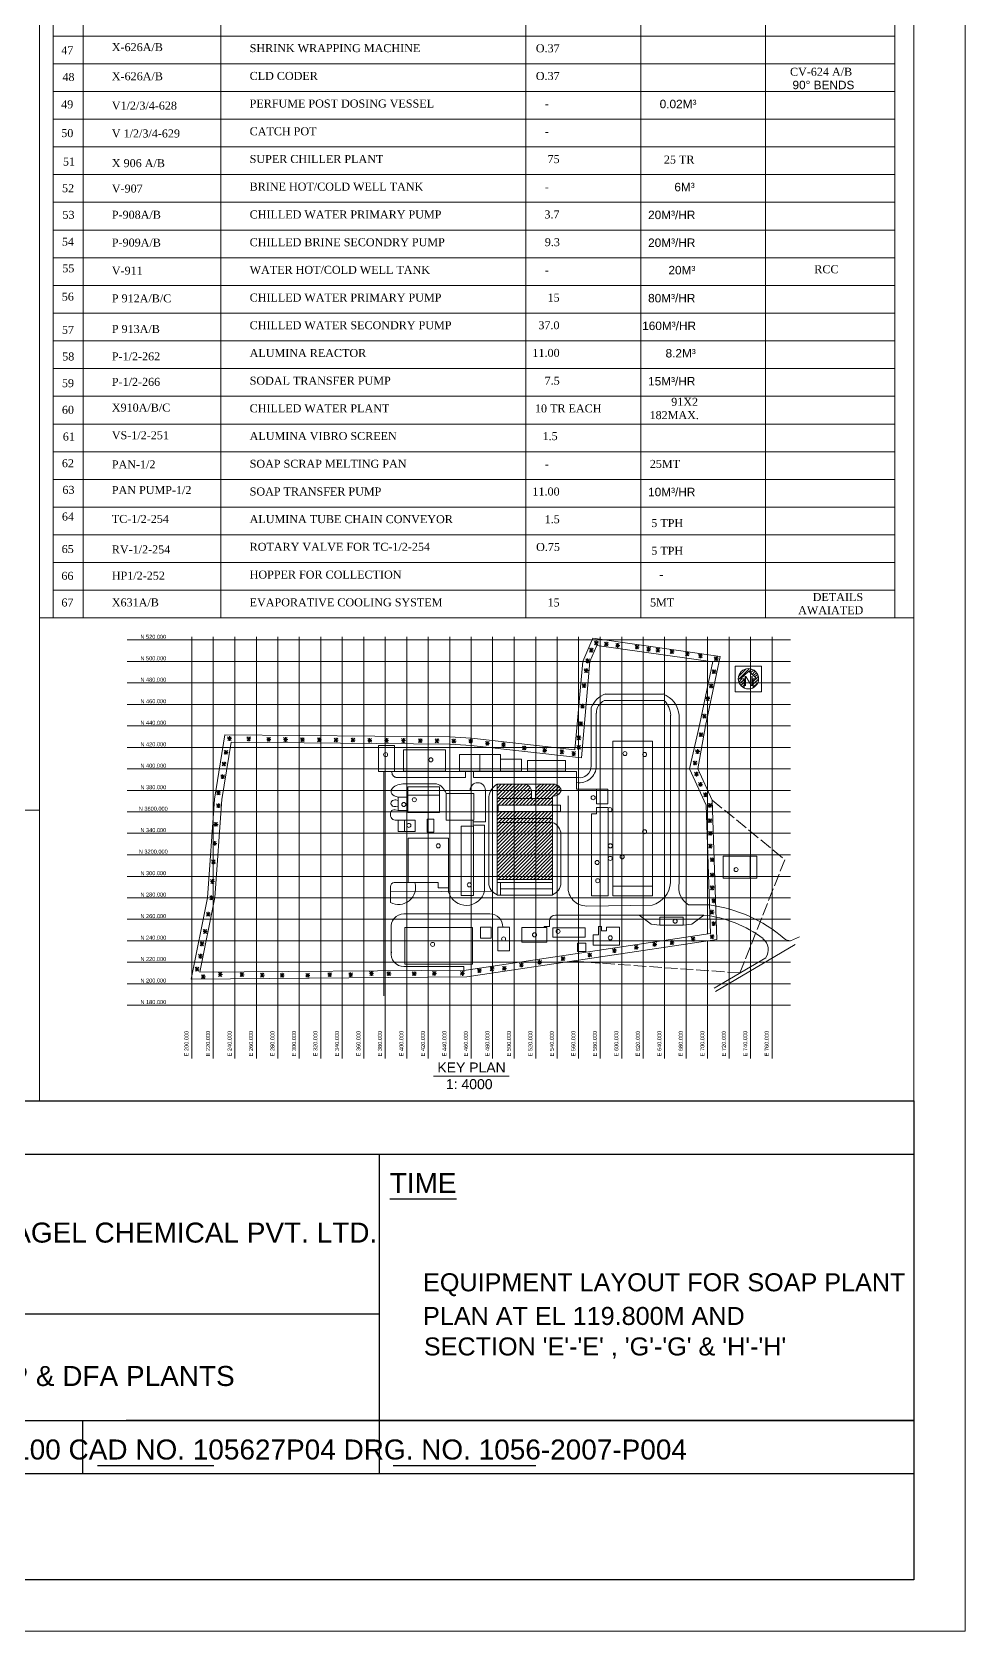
# Model space of a CAD drawing. Header units: inches. Extents: x 2602 to 127694, y 109 to 91908.
# Drawn here: x 104382 to 127694, y 109 to 40067 of the extents above; entities that cross this region are included whole.
import ezdxf

# ---------------------------------------------------------------- set-up
doc = ezdxf.new("R2010")
doc.units = ezdxf.units.IN
doc.header["$MEASUREMENT"] = 0
doc.linetypes.add('PDF_IMPORT', pattern=[1, 0.8, -0.2])
doc.layers.add('PDF_Geometry', color=7, linetype='Continuous')
doc.layers.add('PDF_Text', color=230, linetype='Continuous', true_color=0xff007f)
doc.styles.add('PDF Arial', font='arial.ttf')
doc.styles.add('PDF Times New Roman', font='times.ttf')

msp = doc.modelspace()

# ---------------------------------------------------------------- linework, layer by layer
at = {"layer": 'PDF_Geometry', "lineweight": 0}
for points in [[(2602, 109), (89044, 109), (104569, 109), (127694, 109), (127694, 91908), (104569, 91908), (2602, 91908)], [(89044, 20617), (104569, 20617), (104569, 13355), (89044, 13355)]]:
    msp.add_lwpolyline(points, close=True, dxfattribs=at)
for points in [[(104569, 20617), (104569, 90632), (126418, 90632), (126418, 13355)], [(104914, 71814), (104914, 72607), (125939, 72607), (125939, 25426)], [(105658, 72607), (105658, 25426)], [(109102, 72607), (109102, 25426)], [(116725, 72607), (116725, 25426)], [(119596, 72607), (119596, 25426)], [(122708, 72607), (122708, 25426)], [(125939, 71814), (104914, 71814), (104914, 25426)], [(104914, 39963), (125939, 39963)], [(104914, 39271), (125939, 39271)], [(104914, 38579), (125939, 38579)], [(104914, 37887), (125939, 37887)], [(104914, 37195), (125939, 37195)], [(104914, 36503), (125939, 36503)], [(104914, 35811), (125939, 35811)], [(104914, 35118), (125939, 35118)], [(104914, 34426), (125939, 34426)], [(104914, 33734), (125939, 33734)], [(104914, 33042), (125939, 33042)], [(104914, 32350), (125939, 32350)], [(104914, 31658), (125939, 31658)], [(104914, 30966), (125939, 30966)], [(104914, 30270), (125939, 30270)], [(104914, 29578), (125939, 29578)], [(104914, 28886), (125939, 28886)], [(104914, 28194), (125939, 28194)], [(104914, 27502), (125939, 27502)], [(104914, 26810), (125939, 26810)], [(104914, 26118), (125939, 26118)], [(104569, 25426), (126418, 25426)], [(118520, 24753), (118434, 24848)], [(118434, 24799), (118536, 24799)], [(118438, 24753), (118526, 24848)], [(118480, 24858), (118480, 24747)], [(118772, 24724), (118684, 24819)], [(118690, 24724), (118776, 24819)], [(118730, 24829), (118730, 24717)], [(119051, 24691), (118966, 24783)], [(118969, 24691), (119054, 24783)], [(119008, 24793), (119008, 24681)], [(118303, 24304), (118218, 24399)], [(118225, 24304), (118310, 24399)], [(118264, 24409), (118264, 24297)], [(118395, 24569), (118310, 24665)], [(118310, 24615), (118411, 24615)], [(118313, 24569), (118402, 24665)], [(118356, 24674), (118356, 24563)], [(118684, 24770), (118785, 24770)], [(118966, 24733), (119068, 24733)], [(119540, 24651), (119451, 24747)], [(119451, 24697), (119553, 24697)], [(119458, 24651), (119543, 24747)], [(119497, 24756), (119497, 24645)], [(119829, 24596), (119743, 24691)], [(119743, 24642), (119845, 24642)], [(119746, 24596), (119832, 24691)], [(119789, 24701), (119789, 24589)], [(119973, 24615), (120075, 24615)], [(120061, 24573), (119976, 24668)], [(119979, 24573), (120065, 24668)], [(120019, 24674), (120019, 24566)], [(120412, 24533), (120327, 24625)], [(120327, 24576), (120429, 24576)], [(120330, 24533), (120416, 24625)], [(120370, 24635), (120370, 24527)], [(120796, 24481), (120708, 24576)], [(120708, 24527), (120809, 24527)], [(120714, 24481), (120799, 24576)], [(120754, 24586), (120754, 24474)], [(121124, 24428), (121036, 24524)], [(121036, 24474), (121137, 24474)], [(121042, 24428), (121127, 24524)], [(121082, 24530), (121082, 24422)], [(121515, 24360), (121429, 24451)], [(121429, 24402), (121531, 24402)], [(121432, 24360), (121521, 24451)], [(121475, 24461), (121475, 24350)], [(118267, 24061), (118182, 24156)], [(118182, 24107), (118284, 24107)], [(118188, 24061), (118274, 24156)], [(118218, 24350), (118320, 24350)], [(118228, 24166), (118228, 24054)], [(121459, 24035), (121373, 24127)], [(121373, 24077), (121475, 24077)], [(121377, 24035), (121465, 24127)], [(121419, 24136), (121419, 24028)], [(118215, 23684), (118129, 23779)], [(118129, 23726), (118231, 23726)], [(118133, 23684), (118221, 23779)], [(118175, 23786), (118175, 23677)], [(121305, 23723), (121406, 23723)], [(121393, 23677), (121308, 23772)], [(121311, 23677), (121396, 23772)], [(121350, 23782), (121350, 23671)], [(118175, 23172), (118087, 23267)], [(118087, 23218), (118188, 23218)], [(118093, 23172), (118179, 23267)], [(118133, 23277), (118133, 23166)], [(121305, 23362), (121219, 23457)], [(121219, 23408), (121321, 23408)], [(121226, 23362), (121311, 23457)], [(121265, 23467), (121265, 23356)], [(118136, 22733), (118051, 22828)], [(118054, 22733), (118139, 22828)], [(118097, 22834), (118097, 22726)], [(121134, 22969), (121236, 22969)], [(121223, 22923), (121137, 23018)], [(121141, 22923), (121226, 23018)], [(121180, 23028), (121180, 22916)], [(109355, 22365), (109270, 22457)], [(109270, 22408), (109371, 22408)], [(109276, 22365), (109362, 22457)], [(109316, 22467), (109316, 22355)], [(109837, 22355), (109752, 22450)], [(109752, 22401), (109854, 22401)], [(109755, 22355), (109840, 22450)], [(109798, 22457), (109798, 22349)], [(110336, 22346), (110250, 22437)], [(110250, 22388), (110352, 22388)], [(110257, 22346), (110342, 22437)], [(110296, 22447), (110296, 22336)], [(110759, 22339), (110670, 22434)], [(110670, 22385), (110772, 22385)], [(110677, 22339), (110762, 22434)], [(110716, 22444), (110716, 22332)], [(111090, 22382), (111195, 22382)], [(111179, 22336), (111093, 22431)], [(111097, 22336), (111182, 22431)], [(111136, 22441), (111136, 22329)], [(111599, 22332), (111513, 22428)], [(111513, 22378), (111615, 22378)], [(111517, 22332), (111602, 22428)], [(111559, 22437), (111559, 22326)], [(112018, 22329), (111933, 22424)], [(111936, 22329), (112025, 22424)], [(111979, 22431), (111979, 22323)], [(112438, 22326), (112353, 22418)], [(112360, 22326), (112445, 22418)], [(112399, 22428), (112399, 22319)], [(112861, 22323), (112773, 22414)], [(112779, 22323), (112865, 22414)], [(112819, 22424), (112819, 22313)], [(113281, 22316), (113196, 22411)], [(113199, 22316), (113285, 22411)], [(113239, 22421), (113239, 22309)], [(113701, 22313), (113616, 22408)], [(113619, 22313), (113704, 22408)], [(113662, 22418), (113662, 22306)], [(114121, 22309), (114036, 22405)], [(114039, 22309), (114128, 22405)], [(114082, 22414), (114082, 22303)], [(114541, 22306), (114456, 22401)], [(114459, 22306), (114547, 22401)], [(114502, 22411), (114502, 22300)], [(114961, 22303), (114875, 22398)], [(114882, 22303), (114967, 22398)], [(114921, 22405), (114921, 22296)], [(115384, 22300), (115295, 22391)], [(115302, 22300), (115387, 22391)], [(115341, 22401), (115341, 22293)], [(118083, 22382), (117998, 22477)], [(117998, 22428), (118100, 22428)], [(118005, 22382), (118090, 22477)], [(118044, 22487), (118044, 22375)], [(118051, 22775), (118152, 22775)], [(121049, 22503), (121154, 22503)], [(121137, 22460), (121052, 22552)], [(121055, 22460), (121141, 22552)], [(121095, 22562), (121095, 22454)], [(109266, 22018), (109181, 22113)], [(109181, 22063), (109283, 22063)], [(109188, 22018), (109273, 22113)], [(109227, 22122), (109227, 22011)], [(111933, 22372), (112035, 22372)], [(112353, 22368), (112455, 22368)], [(112773, 22365), (112875, 22365)], [(113193, 22362), (113294, 22362)], [(113616, 22359), (113718, 22359)], [(114036, 22355), (114137, 22355)], [(114456, 22352), (114557, 22352)], [(114875, 22346), (114977, 22346)], [(115295, 22342), (115397, 22342)], [(115800, 22244), (115715, 22336)], [(115715, 22286), (115817, 22286)], [(115718, 22244), (115804, 22336)], [(115758, 22346), (115758, 22237)], [(116115, 22254), (116217, 22254)], [(116204, 22211), (116119, 22303)], [(116122, 22211), (116207, 22303)], [(116161, 22313), (116161, 22204)], [(116722, 22126), (116637, 22221)], [(116637, 22172), (116739, 22172)], [(116640, 22126), (116725, 22221)], [(116683, 22231), (116683, 22119)], [(117227, 22067), (117142, 22162)], [(117142, 22109), (117244, 22109)], [(117145, 22067), (117234, 22162)], [(117188, 22168), (117188, 22060)], [(117660, 22031), (117575, 22126)], [(117575, 22077), (117677, 22077)], [(117578, 22031), (117664, 22126)], [(117621, 22136), (117621, 22024)], [(117956, 21988), (117870, 22083)], [(117870, 22031), (117972, 22031)], [(117877, 21988), (117962, 22083)], [(117916, 22090), (117916, 21981)], [(118083, 22142), (117998, 22237)], [(117998, 22188), (118100, 22188)], [(118005, 22142), (118090, 22237)], [(118044, 22247), (118044, 22136)], [(121049, 22037), (120963, 22132)], [(120963, 22083), (121065, 22083)], [(120967, 22037), (121052, 22132)], [(121009, 22142), (121009, 22031)], [(109220, 21729), (109135, 21824)], [(109135, 21775), (109237, 21775)], [(109138, 21729), (109227, 21824)], [(109181, 21831), (109181, 21722)], [(120986, 21755), (120901, 21847)], [(120901, 21798), (121003, 21798)], [(120908, 21755), (120993, 21847)], [(120947, 21857), (120947, 21745)], [(120983, 21578), (120983, 21466)], [(109188, 21411), (109099, 21503)], [(109099, 21453), (109201, 21453)], [(109106, 21411), (109191, 21503)], [(109145, 21512), (109145, 21401)], [(121026, 21476), (120937, 21568)], [(120937, 21519), (121039, 21519)], [(120944, 21476), (121029, 21568)], [(121036, 21260), (121137, 21260)], [(121124, 21217), (121039, 21309)], [(121042, 21217), (121127, 21309)], [(121082, 21319), (121082, 21211)], [(109083, 21007), (108994, 21102)], [(108994, 21053), (109096, 21053)], [(109079, 20686), (108994, 20781)], [(108997, 20686), (109086, 20781)], [(109001, 21007), (109086, 21102)], [(109040, 21112), (109040, 21001)], [(109040, 20787), (109040, 20679)], [(121249, 20958), (121164, 21053)], [(121164, 21001), (121265, 21001)], [(121167, 20958), (121252, 21053)], [(121209, 21060), (121209, 20951)], [(121360, 20692), (121275, 20784)], [(121278, 20692), (121367, 20784)], [(121321, 20794), (121321, 20682)], [(108994, 20728), (109096, 20728)], [(121275, 20735), (121377, 20735)], [(121360, 20309), (121275, 20404)], [(121278, 20309), (121367, 20404)], [(121321, 20414), (121321, 20302)], [(108929, 20266), (109030, 20266)], [(109017, 20220), (108932, 20315)], [(108935, 20220), (109020, 20315)], [(108974, 20325), (108974, 20213)], [(121275, 20354), (121377, 20354)], [(121370, 19994), (121282, 20089)], [(121282, 20040), (121383, 20040)], [(121288, 19994), (121373, 20089)], [(121328, 20099), (121328, 19987)], [(108984, 19744), (108899, 19839)], [(108899, 19790), (109001, 19790)], [(108902, 19744), (108988, 19839)], [(108945, 19849), (108945, 19738)], [(121370, 19675), (121282, 19771)], [(121282, 19721), (121383, 19721)], [(121288, 19675), (121373, 19771)], [(121328, 19780), (121328, 19669)], [(108955, 19282), (108869, 19377)], [(108869, 19324), (108971, 19324)], [(108876, 19282), (108961, 19377)], [(108915, 19384), (108915, 19275)], [(121416, 19338), (121331, 19433)], [(121331, 19380), (121432, 19380)], [(121334, 19338), (121423, 19433)], [(121377, 19439), (121377, 19331)], [(108929, 18790), (108843, 18885)], [(108843, 18836), (108945, 18836)], [(108847, 18790), (108932, 18885)], [(108889, 18895), (108889, 18783)], [(121416, 18954), (121331, 19049)], [(121331, 19000), (121432, 19000)], [(121334, 18954), (121423, 19049)], [(121377, 19059), (121377, 18947)], [(108909, 18383), (108824, 18478)], [(108824, 18429), (108925, 18429)], [(108827, 18383), (108915, 18478)], [(108869, 18488), (108869, 18377)], [(121416, 18632), (121331, 18728)], [(121331, 18678), (121432, 18678)], [(121334, 18632), (121423, 18728)], [(121455, 18311), (121370, 18403)], [(121377, 18737), (121377, 18626)], [(121377, 18311), (121462, 18403)], [(121416, 18413), (121416, 18301)], [(108827, 17976), (108742, 18068)], [(108742, 18019), (108843, 18019)], [(108745, 17976), (108830, 18068)], [(108787, 18078), (108787, 17970)], [(121410, 18026), (121321, 18121)], [(121321, 18071), (121423, 18071)], [(121328, 18026), (121413, 18121)], [(121367, 18131), (121367, 18019)], [(121370, 18354), (121472, 18354)], [(108748, 17543), (108660, 17638)], [(108660, 17589), (108761, 17589)], [(108666, 17543), (108751, 17638)], [(108705, 17648), (108705, 17537)], [(121452, 17737), (121367, 17829)], [(121367, 17780), (121469, 17780)], [(121373, 17737), (121459, 17829)], [(121413, 17839), (121413, 17730)], [(108669, 17232), (108584, 17327)], [(108584, 17278), (108686, 17278)], [(108587, 17232), (108676, 17327)], [(108630, 17337), (108630, 17225)], [(119520, 17146), (119435, 17238)], [(119435, 17189), (119537, 17189)], [(119438, 17146), (119523, 17238)], [(119478, 17248), (119478, 17137)], [(119979, 17222), (119891, 17317)], [(119891, 17268), (119993, 17268)], [(119897, 17222), (119983, 17317)], [(119937, 17327), (119937, 17215)], [(120412, 17265), (120327, 17360)], [(120327, 17310), (120429, 17310)], [(120330, 17265), (120416, 17360)], [(120373, 17370), (120373, 17258)], [(120852, 17396), (120954, 17396)], [(120940, 17350), (120855, 17445)], [(120858, 17350), (120944, 17445)], [(120898, 17455), (120898, 17343)], [(121413, 17412), (121328, 17507)], [(121328, 17455), (121429, 17455)], [(121334, 17412), (121419, 17507)], [(121373, 17514), (121373, 17406)], [(108630, 16923), (108545, 17019)], [(108545, 16969), (108646, 16969)], [(108551, 16923), (108637, 17019)], [(108591, 17028), (108591, 16917)], [(116650, 16707), (116565, 16799)], [(116568, 16707), (116657, 16799)], [(116611, 16809), (116611, 16697)], [(117103, 16773), (117017, 16868)], [(117017, 16818), (117119, 16818)], [(117021, 16773), (117109, 16868)], [(117063, 16878), (117063, 16766)], [(117690, 16864), (117605, 16956)], [(117605, 16907), (117706, 16907)], [(117608, 16864), (117693, 16956)], [(117647, 16966), (117647, 16855)], [(118270, 16999), (118372, 16999)], [(118359, 16953), (118274, 17048)], [(118277, 16953), (118362, 17048)], [(118316, 17058), (118316, 16946)], [(118972, 17064), (118887, 17156)], [(118887, 17107), (118989, 17107)], [(118894, 17064), (118979, 17156)], [(118933, 17166), (118933, 17055)], [(108548, 16602), (108459, 16697)], [(108459, 16645), (108561, 16645)], [(108466, 16602), (108551, 16697)], [(108505, 16704), (108505, 16595)], [(108614, 16458), (108715, 16458)], [(108702, 16412), (108617, 16507)], [(108620, 16412), (108705, 16507)], [(108660, 16517), (108660, 16405)], [(109125, 16467), (109040, 16563)], [(109040, 16513), (109142, 16513)], [(109043, 16467), (109129, 16563)], [(109086, 16572), (109086, 16461)], [(109667, 16467), (109581, 16559)], [(109581, 16510), (109683, 16510)], [(109585, 16467), (109670, 16559)], [(109624, 16569), (109624, 16458)], [(110175, 16451), (110090, 16546)], [(110090, 16497), (110191, 16497)], [(110093, 16451), (110178, 16546)], [(110136, 16556), (110136, 16445)], [(110585, 16494), (110687, 16494)], [(110674, 16448), (110588, 16543)], [(110592, 16448), (110677, 16543)], [(110631, 16553), (110631, 16441)], [(111310, 16448), (111225, 16540)], [(111225, 16490), (111326, 16490)], [(111228, 16448), (111313, 16540)], [(111271, 16549), (111271, 16441)], [(111861, 16464), (111776, 16556)], [(111776, 16507), (111877, 16507)], [(111779, 16464), (111868, 16556)], [(111822, 16566), (111822, 16454)], [(112383, 16464), (112297, 16556)], [(112297, 16507), (112399, 16507)], [(112304, 16464), (112389, 16556)], [(112343, 16566), (112343, 16454)], [(112904, 16490), (112816, 16586)], [(112816, 16536), (112917, 16536)], [(112822, 16490), (112907, 16586)], [(112861, 16595), (112861, 16484)], [(113337, 16490), (113252, 16582)], [(113252, 16533), (113353, 16533)], [(113255, 16490), (113340, 16582)], [(113298, 16592), (113298, 16484)], [(113970, 16487), (113885, 16582)], [(113885, 16530), (113987, 16530)], [(113888, 16487), (113977, 16582)], [(113931, 16589), (113931, 16481)], [(114475, 16494), (114387, 16586)], [(114387, 16536), (114488, 16536)], [(114393, 16494), (114479, 16586)], [(114433, 16595), (114433, 16484)], [(115174, 16494), (115089, 16586)], [(115089, 16536), (115190, 16536)], [(115092, 16494), (115181, 16586)], [(115135, 16595), (115135, 16484)], [(115597, 16563), (115512, 16654)], [(115512, 16605), (115613, 16605)], [(115518, 16563), (115604, 16654)], [(115558, 16664), (115558, 16553)], [(115912, 16609), (115827, 16704)], [(115827, 16654), (115928, 16654)], [(115833, 16609), (115919, 16704)], [(115873, 16713), (115873, 16602)], [(116220, 16622), (116135, 16713)], [(116135, 16664), (116237, 16664)], [(116142, 16622), (116227, 16713)], [(116181, 16723), (116181, 16612)], [(116565, 16750), (116666, 16750)], [(104569, 1385), (126418, 1385)]]:
    msp.add_lwpolyline(points, dxfattribs=at)
at = {"layer": 'PDF_Geometry', "linetype": 'PDF_IMPORT', "lineweight": 0}
msp.add_lwpolyline([(104914, 71121), (104914, 26118)], dxfattribs=at)
at = {"layer": 'PDF_Geometry', "color": 56, "lineweight": 0, "true_color": 0x727200}
for points in [[(106760, 24875), (123335, 24875)], [(108377, 14417), (108377, 24953)], [(108912, 14417), (108912, 24953)], [(109450, 14417), (109450, 24953)], [(109988, 14417), (109988, 24953)], [(110523, 14417), (110523, 24953)], [(111061, 14417), (111061, 24953)], [(111599, 14417), (111599, 24953)], [(112133, 14417), (112133, 24953)], [(112671, 14417), (112671, 24953)], [(113747, 14417), (113747, 24953)], [(114282, 14417), (114282, 24953)], [(114820, 14417), (114820, 24953)], [(115358, 14417), (115358, 24953)], [(115892, 14417), (115892, 24953)], [(116430, 14417), (116430, 24953)], [(116968, 14417), (116968, 24953)], [(117503, 14417), (117503, 24953)], [(118041, 14417), (118041, 24953)], [(118579, 14417), (118579, 24953)], [(119117, 14417), (119117, 24953)], [(119651, 14417), (119651, 24953)], [(120189, 14417), (120189, 24953)], [(120727, 14417), (120727, 24953)], [(121262, 17530), (121262, 24953)], [(121800, 14417), (121800, 24953)], [(122338, 14417), (122338, 24953)], [(122872, 14417), (122872, 24953)], [(106760, 24337), (123335, 24337)], [(106760, 23802), (123335, 23802)], [(106760, 23264), (123335, 23264)], [(106760, 22726), (123335, 22726)], [(106760, 22191), (123335, 22191)], [(106760, 21653), (123335, 21653)], [(106760, 21115), (123335, 21115)], [(106760, 20578), (123335, 20578)], [(106760, 20043), (123335, 20043)], [(106760, 19505), (123335, 19505)], [(106760, 18967), (123335, 18967)], [(106760, 18432), (123335, 18432)], [(106760, 17894), (123335, 17894)], [(106760, 17356), (123335, 17356)], [(121262, 14417), (121262, 17356)], [(106760, 16822), (123335, 16822)], [(106760, 16284), (123335, 16284)], [(106760, 15746), (123335, 15746)]]:
    msp.add_lwpolyline(points, dxfattribs=at)
at = {"layer": 'PDF_Geometry', "color": 92, "lineweight": 0, "true_color": 0x00b800}
for points in [[(115367, 22418), (117946, 22132), (118143, 24337), (118392, 24917), (121577, 24465), (121209, 22726), (121019, 21653), (121380, 20873), (121495, 17386), (115246, 16454), (108358, 16395), (108768, 18432), (108945, 20896), (109204, 22500), (114820, 22450), (115358, 22421)], [(109125, 20886), (109358, 22319), (114820, 22270), (115358, 22237), (118110, 21932), (118323, 24337), (118497, 24737), (121393, 24327)], [(121396, 24337), (121062, 22749), (120809, 21653), (121229, 20748), (121334, 17543), (115230, 16622), (108574, 16572), (108952, 18436)], [(122026, 23881), (122302, 24156)], [(122033, 23959), (122223, 24150)], [(122403, 23671), (122403, 23904), (122495, 23904), (122289, 24094), (122085, 23904), (122177, 23904), (122177, 23671)], [(122302, 24084), (122361, 24143)], [(122338, 24051), (122407, 24120)], [(122374, 24015), (122449, 24091)], [(122410, 23982), (122482, 24054)], [(122446, 23950), (122508, 24012)], [(122039, 23822), (122121, 23904)], [(122062, 23776), (122177, 23887)], [(122092, 23733), (122177, 23818)], [(122128, 23700), (122177, 23746)], [(122171, 23674), (122177, 23677)], [(122403, 23835), (122472, 23904)], [(122403, 23766), (122535, 23894)], [(122403, 23694), (122515, 23805)], [(122485, 23913), (122528, 23959)], [(118352, 23185), (118352, 21726)], [(118680, 23362), (119386, 23362), (120176, 23362)], [(118707, 23523), (119386, 23523), (120150, 23523)], [(120337, 18803), (120337, 22992)], [(113173, 21585), (113173, 15982)], [(113439, 21585), (113678, 21585), (113678, 21598)], [(113472, 21440), (115213, 21440), (115213, 21598)], [(113678, 21585), (117988, 21585), (117988, 21148), (118484, 21148), (118484, 20778), (118769, 20778), (118769, 21148), (118484, 21148)], [(118008, 21434), (115413, 21434), (115413, 21585)], [(116004, 21253), (116020, 21270)], [(116004, 21165), (116109, 21270)], [(116004, 21076), (116197, 21270)], [(116004, 20988), (116286, 21270)], [(116004, 20899), (116020, 20915), (116374, 21270)], [(116004, 20810), (116109, 20915), (116463, 21270)], [(116004, 20725), (116030, 20748), (116197, 20915), (116552, 21270)], [(116722, 21263), (116374, 20915), (116207, 20748)], [(116781, 21234), (116460, 20915), (116296, 20748)], [(116384, 20748), (116548, 20915), (116827, 21191)], [(116827, 20748), (116991, 20915), (117345, 21270)], [(116916, 20748), (117080, 20915), (117434, 21270)], [(116965, 21066), (117168, 21270)], [(116965, 20978), (117257, 21270)], [(116988, 21178), (117053, 21240)], [(117004, 20748), (117168, 20915), (117503, 21250)], [(117093, 20748), (117257, 20915), (117555, 21211)], [(108952, 18432), (109125, 20896)], [(113534, 20863), (113475, 20876), (113445, 20876), (113419, 20873), (113393, 20863), (113370, 20843), (113353, 20817), (113347, 20791), (113350, 20778), (113353, 20764), (113370, 20742), (113393, 20722), (113419, 20712), (113449, 20709), (113475, 20712), (113534, 20722)], [(117385, 20915), (116004, 20915)], [(116473, 20748), (116637, 20915), (116857, 21132)], [(116561, 20748), (116725, 20915), (116860, 21050)], [(116650, 20748), (116814, 20915), (116860, 20961)], [(116739, 20748), (116903, 20915)], [(116860, 21119), (116860, 20915)], [(116965, 21119), (116965, 20915)], [(117181, 20748), (117345, 20915), (117385, 20955)], [(117270, 20748), (117385, 20866)], [(117401, 20968), (117591, 21161)], [(117519, 21001), (117578, 21060)], [(117775, 20978), (117775, 18675)], [(113534, 20614), (113458, 20630), (113422, 20630), (113393, 20623), (113370, 20610), (113353, 20584), (113344, 20551), (113340, 20512), (113344, 20473), (113353, 20436), (113373, 20410), (113396, 20391), (113426, 20377), (113458, 20374), (113534, 20374)], [(116004, 20637), (116030, 20660)], [(116004, 20548), (116043, 20587)], [(116004, 20459), (116132, 20587)], [(116004, 20371), (116046, 20414), (116220, 20587)], [(116004, 20282), (116037, 20315), (116135, 20414), (116309, 20587)], [(116004, 20194), (116125, 20315), (116224, 20414), (116397, 20587)], [(116004, 20105), (116214, 20315), (116312, 20414), (116486, 20587)], [(116004, 20017), (116302, 20315), (116401, 20414), (116575, 20587)], [(116004, 19928), (116391, 20315), (116489, 20414), (116663, 20587)], [(116004, 19839), (116479, 20315), (116578, 20414), (116752, 20587)], [(116004, 19751), (116568, 20315), (116666, 20414), (116840, 20587)], [(116004, 19662), (116657, 20315), (116755, 20414), (116929, 20587)], [(116004, 19574), (116745, 20315), (116844, 20414), (117017, 20587)], [(116004, 19485), (116834, 20315), (116932, 20414), (117106, 20587)], [(116004, 19397), (116922, 20315), (117021, 20414), (117195, 20587)], [(116004, 19308), (117011, 20315), (117109, 20414), (117280, 20587)], [(116004, 19220), (117099, 20315), (117198, 20414), (117368, 20587)], [(116004, 19134), (117188, 20315), (117286, 20414), (117385, 20512)], [(116004, 19046), (117277, 20315), (117372, 20414), (117385, 20423)], [(117385, 20414), (116004, 20414)], [(117355, 20748), (117385, 20778)], [(115686, 18593), (115686, 20243), (115407, 20243), (115407, 20332)], [(116004, 18957), (117365, 20315), (117385, 20335)], [(117385, 20315), (116004, 20315)], [(116030, 18892), (117385, 20246)], [(116119, 18892), (117385, 20158)], [(116207, 18892), (117385, 20069)], [(116296, 18892), (117385, 19984)], [(114787, 18682), (114787, 19921), (113780, 19921), (113780, 18810)], [(116384, 18892), (117385, 19895)], [(116473, 18892), (117385, 19807)], [(116561, 18892), (117385, 19718)], [(116650, 18892), (117385, 19630)], [(116739, 18892), (117385, 19541)], [(116827, 18892), (117385, 19452)], [(116916, 18892), (117385, 19364)], [(117004, 18892), (117385, 19275)], [(117093, 18892), (117385, 19187)], [(122325, 19475), (122325, 18924)], [(114787, 18573), (114787, 18682), (114528, 18682), (114528, 18810), (113947, 18810), (113435, 18810)], [(117385, 18892), (116004, 18892)], [(117385, 18810), (116004, 18810)], [(116086, 18504), (116086, 18810)], [(117178, 18892), (117385, 19098)], [(117267, 18892), (117385, 19010)], [(117355, 18892), (117385, 18921)], [(115869, 18593), (113337, 18580)], [(116086, 18659), (117385, 18659)], [(118897, 18721), (119888, 18721)], [(120655, 17750), (120872, 17773), (121167, 17996), (117460, 17996)], [(120068, 17750), (119851, 17773), (119556, 17996)], [(121308, 18252), (120783, 18252)], [(113357, 17760), (113357, 17032)], [(123447, 17265), (121462, 16087)], [(123335, 17356), (123561, 17452)], [(121429, 16172), (122715, 16933)]]:
    msp.add_lwpolyline(points, dxfattribs=at)
at = {"layer": 'PDF_Geometry', "color": 56, "lineweight": 0, "true_color": 0x727200}
msp.add_lwpolyline([(113209, 24953), (113209, 14417)], close=True, dxfattribs=at)
at = {"layer": 'PDF_Geometry', "color": 92, "lineweight": 0, "true_color": 0x00b800}
for points in [[(121951, 24222), (122610, 24222), (122610, 23582), (121951, 23582)], [(113039, 22234), (113439, 22234), (113439, 21585), (113039, 21585)], [(113662, 22126), (114718, 22126), (114718, 21598), (113662, 21598)], [(115062, 22008), (115574, 22008), (115574, 21598), (115062, 21598)], [(115574, 22008), (116086, 22008), (116086, 21598), (115574, 21598)], [(118897, 22346), (119888, 22346), (119888, 18481), (118897, 18481)], [(116086, 21893), (116611, 21893), (116611, 21598), (116086, 21598)], [(116762, 21860), (117716, 21860), (117716, 21598), (116762, 21598)], [(113770, 21207), (114564, 21207), (114564, 20994), (113770, 20994)], [(113534, 20948), (113770, 20948), (113770, 20614), (113534, 20614)], [(113770, 20994), (114564, 20994), (114564, 20564), (113770, 20564)], [(114731, 21040), (115423, 21040), (115423, 20368), (114731, 20368)], [(114259, 20394), (114426, 20394), (114426, 20069), (114259, 20069)], [(116030, 20748), (117591, 20748), (117591, 20587), (116030, 20587)], [(118769, 20689), (118776, 20689), (118776, 18481), (118359, 18481), (118359, 20528), (118484, 20528), (118484, 20689)], [(113534, 20374), (113957, 20374), (113957, 20089), (113534, 20089)], [(113534, 20374), (113691, 20374), (113691, 20089), (113534, 20089)], [(115105, 20223), (115417, 20223), (115417, 18491), (115105, 18491)], [(121649, 19475), (122492, 19475), (122492, 18924), (121649, 18924)], [(113698, 17691), (115387, 17691), (115387, 16769), (113698, 16769)], [(115591, 17694), (115856, 17694), (115856, 17425), (115591, 17425)], [(116020, 17698), (116309, 17698), (116309, 17104), (116020, 17104)], [(116624, 17688), (117250, 17688), (117250, 17324), (116624, 17324)], [(117398, 17684), (118205, 17684), (118205, 17445), (117398, 17445)], [(118034, 17684), (118205, 17684), (118205, 17445), (118034, 17445)], [(118533, 17609), (118533, 17714), (118615, 17714), (118615, 17609), (118736, 17609), (118736, 17698), (119064, 17698), (119064, 17248), (118736, 17248), (118533, 17248), (118405, 17248), (118405, 17504), (118533, 17504)], [(120068, 17944), (120655, 17944), (120655, 17750), (120068, 17750)], [(118008, 17301), (118221, 17301), (118221, 17087), (118008, 17087)]]:
    msp.add_lwpolyline(points, close=True, dxfattribs=at)
for points in [[(120550, 18803), (120550, 22992, 0.291476), (120150, 23526)], [(118480, 23044), (118480, 21726, -0.462308), (117991, 21311)], [(113534, 20948), (113504, 20955), (113478, 20961), (113432, 20981), (113396, 21004), (113373, 21033), (113357, 21063), (113353, 21093), (113357, 21119), (113370, 21148), (113390, 21171), (113416, 21194), (113445, 21217), (113481, 21234), (113521, 21250), (113563, 21263), (113652, 21283), (114492, 21283, -0.214689), (114731, 21043)], [(115328, 21117, -0.999999), (115712, 21115), (115712, 20332), (115407, 20332), (115407, 20368)], [(116861, 21122, 0.383166), (116640, 21270), (116286, 20915), (116119, 20748)], [(116005, 18506, -0.303618), (115794, 18800), (115794, 20951)], [(117387, 18506, 0.303618), (117598, 18800), (117598, 20020, 0.303618), (117387, 20314)], [(113949, 18811, -0.6699), (113337, 18317), (113337, 18711, -0.414203), (113437, 18813)], [(117775, 18703, 0.422746), (118238, 18226), (119878, 18249)], [(113357, 17659, -0.460923), (113672, 18029), (115823, 18029, -0.425258), (116145, 17697)], [(117462, 17999, 0.414213), (117313, 17848), (117313, 17714), (117181, 17714), (117181, 17688)], [(123337, 17360, -0.201219), (123172, 17417, 0.145641), (121311, 18253)], [(113361, 17083, 0.460923), (113675, 16713), (115171, 16713), (115171, 16599)]]:
    msp.add_lwpolyline(points, format="xyb", dxfattribs=at)
msp.add_lwpolyline([(117605, 21122, 0.383166), (117385, 21270), (116004, 21270), (116004, 18501), (117385, 18501), (117385, 20971, 0.383166)], format="xyb", close=True, dxfattribs=at)
at = {"layer": 'PDF_Geometry', "color": 92, "linetype": 'PDF_IMPORT', "lineweight": 0, "ltscale": 391.425936, "true_color": 0x00b800}
msp.add_lwpolyline([(121380, 20873), (123191, 19384), (122072, 16553), (117887, 16848)], dxfattribs=at)
at = {"layer": 'PDF_Geometry', "color": 32, "lineweight": 0, "true_color": 0xdd6d00}
msp.add_lwpolyline([(114416, 13971), (116306, 13971)], dxfattribs=at)
at = {"layer": 'PDF_Geometry', "lineweight": 25}
msp.add_lwpolyline([(3878, 13355), (126418, 13355), (126418, 1385), (3878, 1385)], close=True, dxfattribs=at)
for points in [[(3878, 12023), (126418, 12023)], [(113055, 12023), (113055, 9366), (113055, 4046)], [(113321, 10908), (114990, 10908)], [(3878, 8034), (113055, 8034)], [(3878, 5374), (126418, 5374), (106734, 5374)], [(105648, 5374), (105648, 4046)], [(3878, 4046), (126418, 4046)], [(106016, 4249), (108925, 4249)], [(113403, 4249), (116975, 4249)]]:
    msp.add_lwpolyline(points, dxfattribs=at)
at = {"layer": 'PDF_Geometry', "color": 92, "lineweight": 0, "true_color": 0x00b800}
for centre, radius in [((122284, 23905), 254), ((113217, 22009), 50.8), ((119197, 22036), 50.8), ((119689, 22013), 50.8), ((114349, 21878), 50.8), ((113673, 20763), 50.8), ((113936, 20881), 50.8), ((118403, 20933), 50.8), ((118823, 20635), 50.8), ((113798, 20241), 50.8), ((119689, 20081), 50.8), ((114533, 19730), 50.8), ((118833, 19730), 50.8), ((118502, 19313), 50.8), ((118830, 19415), 50.8), ((119128, 19454), 50.8), ((121975, 19136), 50.8), ((115310, 18755), 50.8), ((118518, 18857), 50.8), ((117527, 17591), 50.8), ((120453, 17847), 50.8), ((114392, 17266), 50.8), ((116166, 17404), 50.8), ((116937, 17506), 50.8), ((118830, 17430), 50.8)]:
    msp.add_circle(centre, radius, dxfattribs=at)
for centre, radius, start, end in [((118928, 22944), 622, 110.5486, 156.9199), ((118833, 23046), 349, 115.2255, 179.9991), ((119722, 22944), 622, 4.4505, 42.5268), ((113496, 21560), 120, 167.773, 260.127), ((118059, 21727), 297, 260.7549, 359.9996), ((116215, 20904), 421, 119.4401, 173.0408), ((117160, 21074), 198, 82.1789, 166.0395), ((119712, 18857), 628, 285.2815, 355.386), ((121070, 18700), 530, 168.321, 237.1349), ((115238, 18706), 464, 196.4414, 346.1089), ((120831, 15000), 3019, 52.9759, 83.5951), ((122431, 17138), 346, 324.743, 51.4647)]:
    msp.add_arc(centre, radius, start, end, dxfattribs=at)

# ---------------------------------------------------------------- texts
at = {"layer": 'PDF_Text', "attachment_point": 7}
for s, insert, char_height, style in [('47', (105114, 39510), 200, 'PDF Times New Roman'), ('X-626A/B', (106377, 39585), 200, 'PDF Times New Roman'), ('SHRINK WRAPPING MACHINE', (109821, 39559), 199.99, 'PDF Times New Roman'), ('O.37', (116971, 39555), 200, 'PDF Times New Roman'), ('CV-624 A/B', (123322, 38968), 200, 'PDF Times New Roman'), ('48', (105143, 38838), 200, 'PDF Times New Roman'), ('X-626A/B', (106377, 38857), 200, 'PDF Times New Roman'), ('CLD CODER', (109821, 38866), 200, 'PDF Times New Roman'), ('O.37', (116971, 38863), 200, 'PDF Times New Roman'), ('90° BENDS', (123384, 38634), 211.4, 'PDF Arial'), ('49', (105110, 38155), 200, 'PDF Times New Roman'), ('PERFUME POST DOSING VESSEL', (109821, 38174), 199.99, 'PDF Times New Roman'), ('0.02M³', (120065, 38159), 211.4, 'PDF Arial'), ('V1/2/3/4-628', (106377, 38122), 199.99, 'PDF Times New Roman'), ('-', (117195, 38172), 200, 'PDF Times New Roman'), ('50', (105114, 37437), 200, 'PDF Times New Roman'), ('V 1/2/3/4-629', (106377, 37426), 199.99, 'PDF Times New Roman'), ('CATCH POT', (109821, 37482), 200, 'PDF Times New Roman'), ('-', (117195, 37480), 200, 'PDF Times New Roman'), ('51', (105156, 36726), 200, 'PDF Times New Roman'), ('X 906 A/B', (106377, 36686), 200, 'PDF Times New Roman'), ('SUPER CHILLER PLANT', (109821, 36790), 199.99, 'PDF Times New Roman'), ('75', (117263, 36787), 200, 'PDF Times New Roman'), ('25 TR', (120170, 36775), 200, 'PDF Times New Roman'), ('52', (105133, 36060), 200, 'PDF Times New Roman'), ('V-907', (106377, 36049), 200, 'PDF Times New Roman'), ('BRINE HOT/COLD WELL TANK', (109821, 36098), 199.99, 'PDF Times New Roman'), ('-', (117195, 36096), 200, 'PDF Times New Roman'), ('6M³', (120432, 36083), 211.4, 'PDF Arial'), ('53', (105143, 35394), 200, 'PDF Times New Roman'), ('P-908A/B', (106377, 35397), 200, 'PDF Times New Roman'), ('CHILLED WATER PRIMARY PUMP', (109821, 35402), 199.99, 'PDF Times New Roman'), ('3.7', (117185, 35403), 200, 'PDF Times New Roman'), ('20M³/HR', (119776, 35387), 211.4, 'PDF Arial'), ('54', (105130, 34725), 200, 'PDF Times New Roman'), ('P-909A/B', (106377, 34701), 200, 'PDF Times New Roman'), ('CHILLED BRINE SECONDRY PUMP', (109821, 34710), 199.99, 'PDF Times New Roman'), ('9.3', (117195, 34711), 200, 'PDF Times New Roman'), ('20M³/HR', (119776, 34692), 211.4, 'PDF Arial'), ('55', (105140, 34059), 200, 'PDF Times New Roman'), ('V-911', (106377, 33999), 200, 'PDF Times New Roman'), ('WATER HOT/COLD WELL TANK', (109821, 34018), 199.99, 'PDF Times New Roman'), ('-', (117195, 34019), 200, 'PDF Times New Roman'), ('20M³', (120284, 34007), 211.4, 'PDF Arial'), ('RCC', (123929, 34035), 200, 'PDF Times New Roman'), ('56', (105127, 33350), 200, 'PDF Times New Roman'), ('P 912A/B/C', (106377, 33307), 200, 'PDF Times New Roman'), ('CHILLED WATER PRIMARY PUMP', (109821, 33326), 199.99, 'PDF Times New Roman'), ('15', (117263, 33327), 200, 'PDF Times New Roman'), ('80M³/HR', (119776, 33307), 211.4, 'PDF Arial'), ('CHILLED WATER SECONDRY PUMP', (109821, 32634), 199.99, 'PDF Times New Roman'), ('37.0', (117034, 32635), 200, 'PDF Times New Roman'), ('160M³/HR', (119628, 32615), 211.4, 'PDF Arial'), ('57', (105130, 32520), 200, 'PDF Times New Roman'), ('P 913A/B', (106377, 32543), 200, 'PDF Times New Roman'), ('58', (105137, 31855), 200, 'PDF Times New Roman'), ('P-1/2-262', (106377, 31857), 200, 'PDF Times New Roman'), ('ALUMINA REACTOR', (109821, 31942), 199.99, 'PDF Times New Roman'), ('11.00', (116886, 31943), 200, 'PDF Times New Roman'), ('8.2M³', (120212, 31930), 211.4, 'PDF Arial'), ('59', (105130, 31188), 200, 'PDF Times New Roman'), ('P-1/2-266', (106377, 31221), 200, 'PDF Times New Roman'), ('SODAL TRANSFER PUMP', (109821, 31250), 199.99, 'PDF Times New Roman'), ('7.5', (117191, 31250), 200, 'PDF Times New Roman'), ('15M³/HR', (119776, 31231), 211.4, 'PDF Arial'), ('X910A/B/C', (106377, 30578), 200, 'PDF Times New Roman'), ('91X2', (120353, 30722), 200, 'PDF Times New Roman'), ('60', (105130, 30523), 200, 'PDF Times New Roman'), ('CHILLED WATER PLANT', (109821, 30558), 199.99, 'PDF Times New Roman'), ('10 TR EACH', (116949, 30558), 200, 'PDF Times New Roman'), ('182MAX.', (119812, 30388), 200, 'PDF Times New Roman'), ('61', (105153, 29854), 200, 'PDF Times New Roman'), ('VS-1/2-251', (106377, 29885), 200, 'PDF Times New Roman'), ('ALUMINA VIBRO SCREEN', (109821, 29866), 199.99, 'PDF Times New Roman'), ('1.5', (117139, 29863), 200, 'PDF Times New Roman'), ('62', (105130, 29188), 200, 'PDF Times New Roman'), ('PAN-1/2', (106377, 29158), 200, 'PDF Times New Roman'), ('SOAP SCRAP MELTING PAN', (109821, 29174), 199.99, 'PDF Times New Roman'), ('-', (117195, 29171), 200, 'PDF Times New Roman'), ('25MT', (119819, 29171), 200, 'PDF Times New Roman'), ('63', (105143, 28522), 200, 'PDF Times New Roman'), ('PAN PUMP-1/2', (106377, 28517), 199.99, 'PDF Times New Roman'), ('SOAP TRANSFER PUMP', (109821, 28481), 199.99, 'PDF Times New Roman'), ('11.00', (116886, 28479), 200, 'PDF Times New Roman'), ('10M³/HR', (119776, 28463), 211.4, 'PDF Arial'), ('64', (105130, 27856), 200, 'PDF Times New Roman'), ('TC-1/2-254', (106377, 27796), 200, 'PDF Times New Roman'), ('ALUMINA TUBE CHAIN CONVEYOR', (109821, 27789), 199.99, 'PDF Times New Roman'), ('1.5', (117191, 27787), 200, 'PDF Times New Roman'), ('5 TPH', (119855, 27692), 200, 'PDF Times New Roman'), ('65', (105124, 27043), 200, 'PDF Times New Roman'), ('RV-1/2-254', (106377, 27032), 200, 'PDF Times New Roman'), ('ROTARY VALVE FOR TC-1/2-254', (109821, 27097), 199.99, 'PDF Times New Roman'), ('O.75', (116978, 27094), 200, 'PDF Times New Roman'), ('5 TPH', (119855, 27000), 200, 'PDF Times New Roman'), ('66', (105117, 26373), 200, 'PDF Times New Roman'), ('HP1/2-252', (106377, 26379), 200, 'PDF Times New Roman'), ('HOPPER FOR COLLECTION', (109821, 26405), 199.99, 'PDF Times New Roman'), ('-', (120055, 26416), 200, 'PDF Times New Roman'), ('DETAILS', (123889, 25844), 200, 'PDF Times New Roman'), ('67', (105117, 25707), 200, 'PDF Times New Roman'), ('X631A/B', (106377, 25710), 200, 'PDF Times New Roman'), ('EVAPORATIVE COOLING SYSTEM', (109821, 25710), 199.99, 'PDF Times New Roman'), ('15', (117263, 25708), 200, 'PDF Times New Roman'), ('5MT', (119825, 25708), 200, 'PDF Times New Roman'), ('AWAIATED', (123525, 25513), 200, 'PDF Times New Roman')]:
    msp.add_mtext(s, dxfattribs=dict(at, insert=insert, char_height=char_height, style=style))
at = {"layer": 'PDF_Text', "color": 32, "true_color": 0xb85b00, "attachment_point": 7, "style": 'PDF Arial'}
for s, insert, char_height in [('N 520.000', (107092, 24902), 100), ('N 500.000', (107092, 24364), 100), ('N 480.000', (107092, 23830), 100), ('N', (122164, 23720), 250), ('N 460.000', (107092, 23292), 100), ('N 440.000', (107092, 22754), 100), ('N 420.000', (107092, 22216), 100), ('N 400.000', (107092, 21681), 100), ('N 380.000', (107092, 21143), 100), ('N 3600.000', (107052, 20605), 100), ('N 340.000', (107092, 20071), 100), ('N 3200.000', (107052, 19533), 100), ('N 300.000', (107092, 18995), 100), ('N 280.000', (107092, 18460), 100), ('N 260.000', (107092, 17922), 100), ('N 240.000', (107092, 17384), 100), ('N 220.000', (107092, 16850), 100), ('N 200.000', (107092, 16312), 100), ('N 180.000', (107092, 15774), 100), ('KEY PLAN', (114511, 14066), 250), ('1: 4000', (114725, 13646), 250)]:
    msp.add_mtext(s, dxfattribs=dict(at, insert=insert, char_height=char_height))
at = {"layer": 'PDF_Text', "color": 32, "true_color": 0xb85b00, "char_height": 100, "attachment_point": 7, "rotation": 90, "style": 'PDF Arial'}
for s, insert in [('E 200.000', (108294, 14470)), ('E 220.000', (108832, 14470)), ('E 240.000', (109370, 14470)), ('E 260.000', (109904, 14470)), ('E 280.000', (110442, 14470)), ('E 300.000', (110980, 14470)), ('E 320.000', (111515, 14470)), ('E 340.000', (112053, 14470)), ('E 360.000', (112591, 14470)), ('E 380.000', (113126, 14470)), ('E 400.000', (113664, 14470)), ('E 420.000', (114201, 14470)), ('E 440.000', (114739, 14470)), ('E 460.000', (115274, 14470)), ('E 480.000', (115812, 14470)), ('E 500.000', (116350, 14470)), ('E 520.000', (116885, 14470)), ('E 540.000', (117423, 14470)), ('E 560.000', (117961, 14470)), ('E 580.000', (118498, 14470)), ('E 600.000', (119033, 14470)), ('E 620.000', (119571, 14470)), ('E 640.000', (120109, 14470)), ('E 680.000', (120644, 14470)), ('E 700.000', (121182, 14470)), ('E 720.000', (121720, 14470)), ('E 740.000', (122254, 14470)), ('E 760.000', (122792, 14470))]:
    msp.add_mtext(s, dxfattribs=dict(at, insert=insert))
at = {"layer": 'PDF_Text', "color": 7, "attachment_point": 7, "style": 'PDF Arial'}
for s, insert, char_height in [('TIME', (113321, 11055), 500), ('AQUAGEL CHEMICAL PVT. LTD.', (102375, 9678), 499.99), ('EQUIPMENT LAYOUT FOR SOAP PLANT', (114154, 8475), 449.99), ('PLAN AT EL 119.800M AND', (114154, 7751), 449.99), ("SECTION 'E'-'E' , 'G'-'G' & 'H'-'H'", (114174, 6912), 449.99), ('SOAP & DFA PLANTS', (102345, 6225), 499.99), ('SCALE :-1:100 CAD NO. 105627P04 DRG. NO. 1056-2007-P004', (100443, 4388), 499.99)]:
    msp.add_mtext(s, dxfattribs=dict(at, insert=insert, char_height=char_height))

doc.saveas('drawing.dxf')
